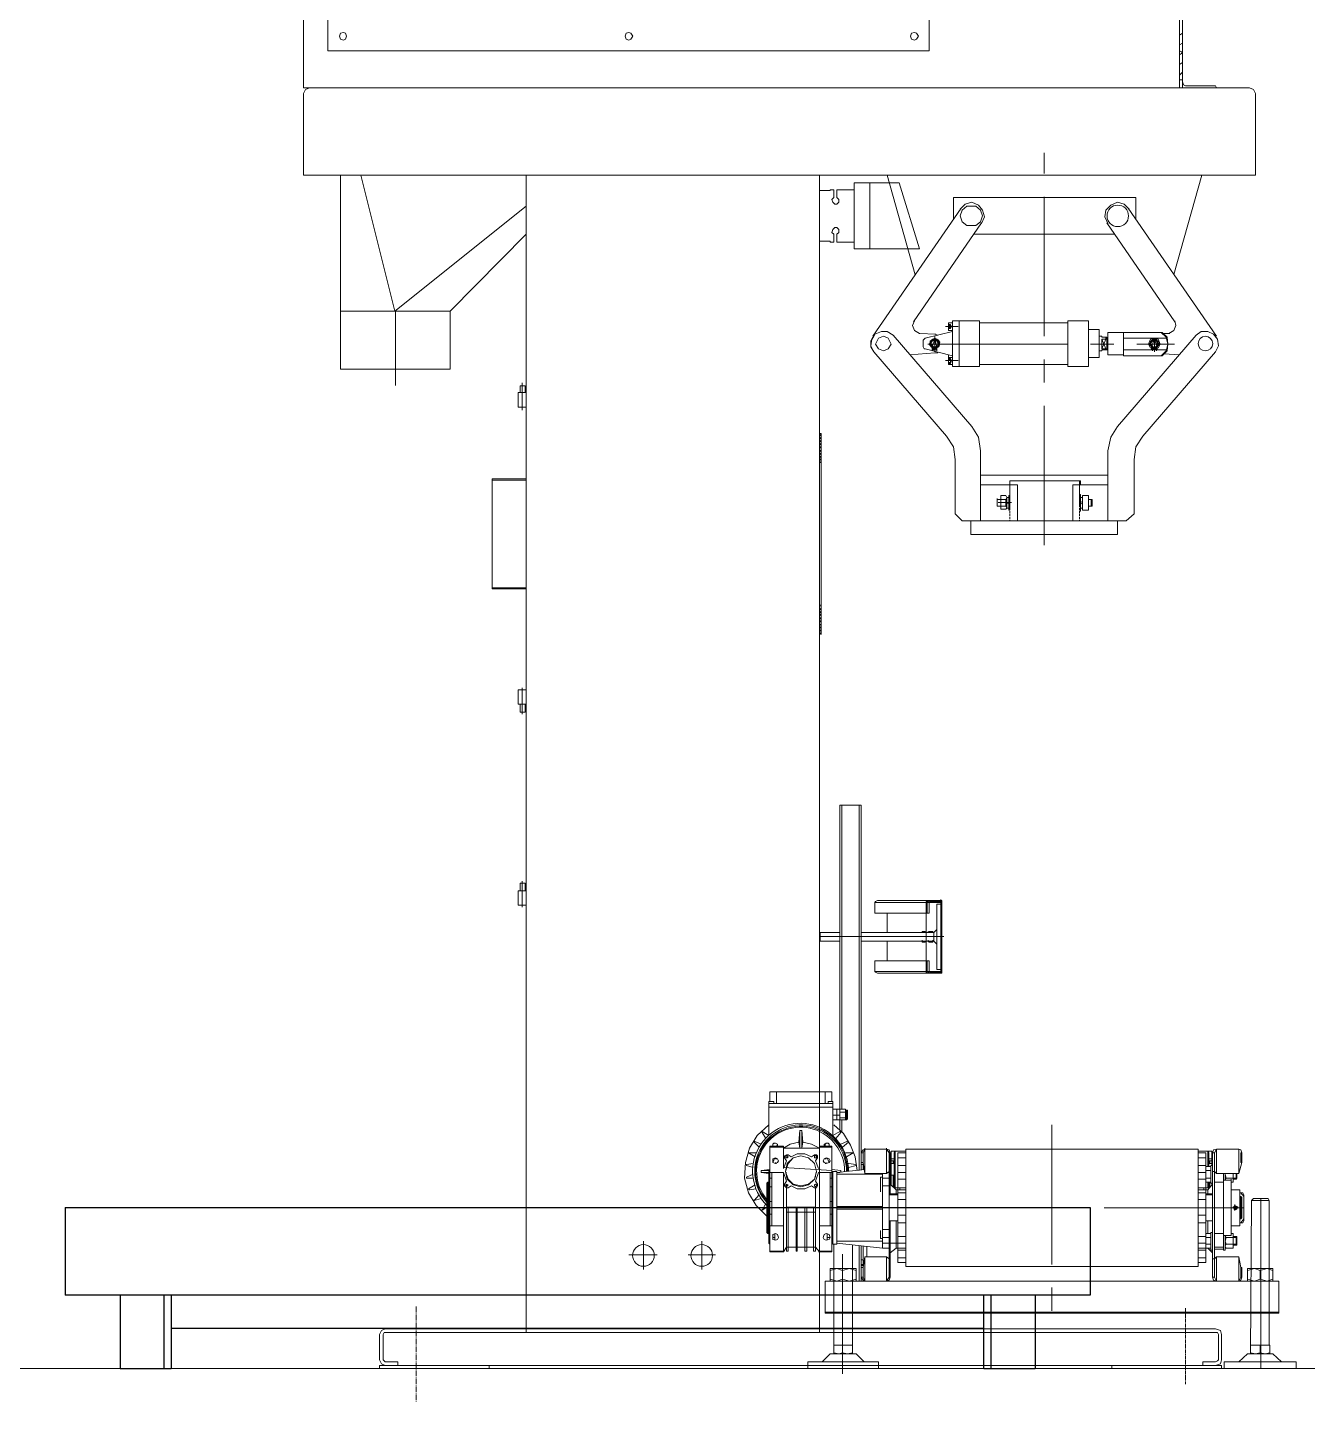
# Model space of a CAD drawing. Header units: millimetres. Extents: x 163705 to 1616509, y 81827 to 302547.
# Drawn here: x 1498665 to 1500413, y 143015 to 144891 of the extents above; entities that cross this region are included whole.
import ezdxf

# ---------------------------------------------------------------- set-up
doc = ezdxf.new("R2010")
doc.units = ezdxf.units.MM
doc.header["$LTSCALE"] = 10
doc.linetypes.add('CENTER2', pattern=[28.575, 19.05, -3.175, 3.175, -3.175])
for name, color, linetype, lineweight in [('1-中心线', 1, 'CENTER2', 0), ('1-建筑轮廓', 7, 'Continuous', 20), ('1-设备轮廓', 2, 'Continuous', 18)]:
    doc.layers.add(name, color=color, linetype=linetype, lineweight=lineweight)

# ---------------------------------------------------------------- blocks, each defined once
blk = doc.blocks.new('A$C22F163D71')
for p, q in [((975.4, 2326.6), (975.4, 1749.6)), ((-218.4, 1747), (-221.1, 1741.7)), ((-213.1, 1749.6), (-218.4, 1747)), ((1070.9, 1749.6), (-213.1, 1749.6)), ((1076.2, 1747), (1070.9, 1749.6)), ((1078.9, 1741.7), (1076.2, 1747)), ((-221.1, 1741.7), (-221.1, 1630.2)), ((1078.9, 1630.2), (1078.9, 1741.7)), ((877.3, 1415.3), (951.5, 1415.3)), ((943.6, 1394.1), (943.6, 1391.5)), ((944.9, 1400.8), (944.9, 1391.5)), ((745.9, 1183.2), (727.4, 1183.2)), ((731.3, 1192.5), (731.3, 1173.9)), ((647.8, 639.4), (647.8, 636.7)), ((653.3, 590.3), (483.3, 590.3)), ((647.8, 542.5), (647.8, 539.9)), ((519.1, 352.8), (521.8, 352.8)), ((581.5, 250.7), (581.5, 297.1)), ((569.5, 266.6), (569.5, 164.5)), ((1011.2, 275.9), (1011.2, 254.7)), ((1045.7, 258.7), (1045.7, 181.7)), ((1086.2, 232.1), (1086.2, 0)), ((1011.2, 164.5), (1011.2, 184.4)), ((500.5, 159.2), (482, 159.2)), ((515.1, -7.3), (515.1, 156))]:
    blk.add_line(p, q)
for points in [[(1025.8, 1749.6), (-221.1, 1749.6), (-221.1, 2329.3), (979.4, 2329.3), (979.4, 1749.6)], [(508.5, 2099.8), (-187.9, 2099.8), (-187.9, 1800), (633.2, 1800), (633.2, 1884.9)], [(975.4, 1821.3), (979.4, 1823.9)], [(975.4, 1808), (979.4, 1810.6)], [(979.4, 1797.4), (978.1, 1798.7), (975.4, 1800)], [(975.4, 1794.7), (979.4, 1797.4)], [(975.4, 1781.5), (979.4, 1784.1)], [(975.4, 1766.9), (979.4, 1770.8)], [(1025.8, 1749.6), (1024.5, 1752.3), (983.4, 1752.3), (980.7, 1753.6), (979.4, 1757.6)], [(-221.1, 1630.2), (-218.4, 1630.2)], [(1078.9, 1630.2), (-221.1, 1630.2)], [(-170.7, 1630.2), (-170.7, 1364.9), (-20.8, 1364.9), (-20.8, 1444.5)], [(82.7, 1587.8), (-96.4, 1444.5), (-142.8, 1630.2)], [(82.7, 1630.2), (82.7, 49.1)], [(483.3, 49.1), (483.3, 1630.2)], [(552.3, 1619.6), (531, 1619.6), (531, 1529.4), (552.3, 1529.4)], [(531, 1610.3), (507.2, 1610.3), (507.2, 1599.7), (509.8, 1597.1), (509.8, 1593.1), (507.2, 1590.4), (504.5, 1590.4), (501.9, 1593.1), (500.5, 1597.1), (503.2, 1599.7), (503.2, 1610.3), (497.9, 1610.3), (497.9, 1609), (483.3, 1609)], [(531, 1610.3), (531, 1538.7)], [(666.3, 1599.7), (915.7, 1599.7), (915.7, 1569.2)], [(666.3, 1599.7), (666.3, 1569.2)], [(556.2, 1410), (677, 1585.1)], [(704.8, 1563.9), (708.8, 1573.2), (706.1, 1582.5), (700.8, 1589.1), (691.6, 1593.1), (682.3, 1590.4), (675.6, 1583.8)], [(906.4, 1583.8), (899.8, 1590.4), (890.5, 1593.1), (881.2, 1589.1), (874.6, 1582.5), (873.3, 1573.2), (877.3, 1563.9)], [(1025.8, 1410), (905.1, 1585.1)], [(483.3, 1540), (497.9, 1540), (497.9, 1538.7), (503.2, 1538.7), (503.2, 1549.3), (500.5, 1552), (501.9, 1556), (504.5, 1558.6), (507.2, 1558.6), (509.8, 1556), (509.8, 1552), (507.2, 1549.3), (507.2, 1538.7), (531, 1538.7)], [(612, 1429.9), (704.8, 1565.2)], [(968.8, 1429.9), (875.9, 1565.2)], [(-170.7, 1444.5), (-20.8, 1444.5), (82.7, 1549.3)], [(886.5, 1549.3), (694.2, 1549.3)], [(613.3, 1431.3), (610.6, 1424.6), (613.3, 1418), (619.9, 1414), (642.5, 1412.7)], [(665, 1428.6), (659.7, 1428.6), (659.7, 1418), (665, 1418)], [(665, 1368.9), (702.2, 1368.9), (702.2, 1431.3), (665, 1431.3), (665, 1368.9)], [(674.3, 1431.3), (674.3, 1368.9)], [(702.2, 1428.6), (822.9, 1428.6)], [(960.8, 1414), (967.5, 1418), (970.1, 1424.6), (968.8, 1431.3)], [(703.5, 1253.5), (700.8, 1272.1), (691.6, 1286.7), (584.1, 1411.4), (576.1, 1416.7), (568.2, 1416.7), (558.9, 1412.7), (554.9, 1406.1), (553.6, 1396.8), (557.6, 1388.8), (657.1, 1273.4), (666.3, 1258.8), (669, 1241.6), (669, 1167.3), (678.3, 1158), (902.5, 1158), (913.1, 1167.3), (913.1, 1241.6), (915.7, 1258.8), (925, 1273.4), (1024.5, 1388.8), (1028.5, 1396.8), (1027.1, 1406.1), (1021.8, 1412.7), (1013.9, 1416.7), (1004.6, 1416.7), (998, 1411.4), (890.5, 1286.7), (881.2, 1272.1), (877.3, 1253.5)], [(557.6, 1410), (553.6, 1403.4), (553.6, 1395.5), (557.6, 1388.8)], [(560.2, 1399.4), (564.2, 1392.8), (570.8, 1390.1), (577.5, 1392.8), (581.5, 1399.4), (577.5, 1407.4), (570.8, 1410), (564.2, 1407.4), (560.2, 1399.4)], [(665, 1416.7), (627.9, 1407.4), (626.6, 1406.1), (625.2, 1404.7), (625.2, 1395.5), (626.6, 1392.8), (627.9, 1392.8), (665, 1383.5)], [(645.1, 1411.4), (641.1, 1412.7)], [(641.1, 1410), (641.1, 1390.1)], [(672.7, 1423.3), (655.4, 1423.3)], [(659.7, 1420.7), (662.4, 1420.7), (663.7, 1423.3), (662.4, 1426), (659.7, 1426)], [(662.4, 1424.6), (659.7, 1424.6)], [(662.4, 1422), (659.7, 1422)], [(662.4, 1420.7), (662.4, 1426)], [(865.3, 1419.3), (850.7, 1419.3)], [(865.3, 1419.3), (865.3, 1380.9)], [(865.3, 1410), (869.3, 1410), (869.3, 1408.7), (875.9, 1408.7)], [(874.6, 1408.7), (874.6, 1406.1), (869.3, 1406.1), (869.3, 1392.8), (874.6, 1392.8), (874.6, 1391.5)], [(875.9, 1391.5), (875.9, 1408.7)], [(877.3, 1384.8), (877.3, 1415.3)], [(898.5, 1383.5), (951.5, 1383.5), (958.2, 1390.1), (959.5, 1399.4), (958.2, 1408.7), (951.5, 1415.3)], [(898.5, 1415.3), (898.5, 1383.5)], [(950.2, 1383.5), (956.8, 1390.1), (959.5, 1399.4), (956.8, 1408.7), (950.2, 1415.3)], [(952.9, 1414), (962.2, 1414)], [(637.2, 1395.5), (641.1, 1394.1), (645.1, 1395.5), (646.4, 1399.4), (645.1, 1404.7), (641.1, 1406.1), (637.2, 1404.7), (634.5, 1399.4)], [(641.1, 1395.5), (645.1, 1396.8), (645.1, 1400.8), (643.8, 1403.4), (641.1, 1404.7), (637.2, 1403.4), (635.8, 1400.8), (637.2, 1396.8), (639.8, 1395.5), (639.8, 1391.5), (637.2, 1391.5), (637.2, 1395.5), (634.5, 1399.4), (635.8, 1403.4), (641.1, 1406.1)], [(642.5, 1406.1), (638.5, 1406.1), (638.5, 1404.7), (637.2, 1404.7), (635.8, 1403.4), (635.8, 1402.1), (634.5, 1400.8)], [(646.4, 1399.4), (645.1, 1403.4), (641.1, 1406.1), (637.2, 1403.4), (634.5, 1399.4)], [(634.5, 1400.8), (634.5, 1398.1), (637.2, 1398.1)], [(634.5, 1399.4), (646.4, 1399.4)], [(637.2, 1398.1), (637.2, 1396.8), (638.5, 1396.8), (638.5, 1395.5), (639.8, 1395.5), (639.8, 1391.5), (637.2, 1391.5), (637.2, 1395.5), (634.5, 1399.4)], [(635.8, 1399.4), (635.8, 1396.8), (637.2, 1395.5), (641.1, 1406.1)], [(635.8, 1399.4), (635.8, 1400.8)], [(637.2, 1394.1), (639.8, 1392.8)], [(638.5, 1390.1), (638.5, 1395.5)], [(641.1, 1388.8), (641.1, 1407.4)], [(641.1, 1406.1), (643.8, 1395.5)], [(646.4, 1399.4), (643.8, 1395.5), (643.8, 1391.5), (641.1, 1391.5)], [(643.8, 1396.8), (643.8, 1391.5), (641.1, 1391.5), (641.1, 1395.5), (645.1, 1395.5)], [(646.4, 1403.4), (645.1, 1403.4), (645.1, 1404.7), (643.8, 1404.7), (642.5, 1406.1)], [(643.8, 1394.1), (642.5, 1394.1), (642.5, 1392.8), (643.8, 1392.8)], [(642.5, 1392.8), (643.8, 1394.1)], [(646.4, 1399.4), (643.8, 1395.5)], [(643.8, 1396.8), (646.4, 1396.8)], [(643.8, 1390.1), (643.8, 1395.5)], [(645.1, 1395.5), (645.1, 1399.4)], [(646.4, 1396.8), (646.4, 1403.4)], [(865.3, 1390.1), (869.3, 1390.1)], [(869.3, 1406.1), (874.6, 1392.8)], [(874.6, 1406.1), (869.3, 1392.8)], [(877.3, 1391.5), (869.3, 1391.5), (869.3, 1390.1)], [(877.3, 1407.4), (875.9, 1407.4)], [(877.3, 1406.1), (875.9, 1406.1)], [(877.3, 1392.8), (875.9, 1392.8)], [(958.2, 1407.4), (898.5, 1407.4)], [(958.2, 1391.5), (898.5, 1391.5)], [(943.6, 1406.1), (938.3, 1406.1), (938.3, 1404.7), (936.9, 1404.7), (936.9, 1403.4), (935.6, 1403.4)], [(944.9, 1400.8), (943.6, 1403.4), (940.9, 1404.7), (938.3, 1403.4), (935.6, 1400.8), (936.9, 1396.8), (939.6, 1395.5), (939.6, 1391.5)], [(936.9, 1391.5), (936.9, 1395.5), (935.6, 1399.4), (936.9, 1403.4)], [(935.6, 1403.4), (935.6, 1396.8), (938.3, 1396.8)], [(935.6, 1399.4), (946.2, 1399.4)], [(936.9, 1395.5), (935.6, 1399.4)], [(936.9, 1395.5), (940.9, 1406.1)], [(938.3, 1396.8), (938.3, 1395.5), (939.6, 1395.5), (939.6, 1391.5), (936.9, 1391.5), (936.9, 1399.4)], [(936.9, 1394.1), (939.6, 1392.8)], [(938.3, 1390.1), (938.3, 1395.5)], [(939.6, 1394.1), (938.3, 1394.1), (938.3, 1392.8), (939.6, 1392.8)], [(940.9, 1388.8), (940.9, 1407.4)], [(940.9, 1406.1), (944.9, 1395.5)], [(944.9, 1399.4), (944.9, 1391.5), (942.3, 1391.5), (942.3, 1395.5), (943.6, 1395.5), (943.6, 1396.8), (946.2, 1396.8)], [(942.3, 1391.5), (942.3, 1395.5), (944.9, 1396.8)], [(942.3, 1392.8), (944.9, 1394.1)], [(943.6, 1394.1), (942.3, 1394.1)], [(942.3, 1392.8), (943.6, 1392.8)], [(946.2, 1403.4), (944.9, 1403.4), (944.9, 1404.7), (943.6, 1404.7), (943.6, 1406.1)], [(943.6, 1390.1), (943.6, 1395.5)], [(944.9, 1394.1), (943.6, 1392.8)], [(944.9, 1403.4), (946.2, 1399.4), (944.9, 1395.5)], [(946.2, 1399.4), (944.9, 1395.5)], [(946.2, 1396.8), (946.2, 1403.4)], [(946.2, 1400.8), (946.2, 1402.1)], [(606.7, 1384.8), (641.1, 1387.5), (645.1, 1387.5)], [(672.7, 1376.9), (655.4, 1376.9)], [(659.7, 1384.8), (659.7, 1371.6), (665, 1371.6)], [(665, 1380.9), (659.7, 1380.9)], [(659.7, 1372.9), (662.4, 1372.9), (663.7, 1376.9), (662.4, 1379.5), (659.7, 1379.5)], [(662.4, 1378.2), (659.7, 1378.2)], [(662.4, 1374.2), (659.7, 1374.2)], [(662.4, 1372.9), (662.4, 1379.5)], [(702.2, 1371.6), (822.9, 1371.6)], [(850.7, 1380.9), (865.3, 1380.9)], [(877.3, 1384.8), (898.5, 1384.8)], [(975.4, 1384.8), (954.2, 1386.2)], [(81.4, 1333.1), (81.4, 1342.4), (74.7, 1342.4), (74.7, 1333.1)], [(77.4, 1346.4), (77.4, 1309.2)], [(485.9, 1002.8), (485.9, 1277.4), (483.3, 1277.4), (483.3, 1002.8)], [(483.3, 1273.4), (485.9, 1276.1)], [(483.3, 1269.4), (485.9, 1272.1)], [(483.3, 1265.5), (485.9, 1268.1)], [(483.3, 1261.5), (485.9, 1264.1)], [(483.3, 1256.2), (485.9, 1260.2)], [(483.3, 1252.2), (485.9, 1254.8)], [(483.3, 1248.2), (485.9, 1250.9)], [(483.3, 1244.2), (485.9, 1246.9)], [(483.3, 1240.3), (485.9, 1242.9)], [(484.6, 1237.6), (485.9, 1238.9)], [(703.5, 1253.5), (703.5, 1158)], [(877.3, 1253.5), (877.3, 1158)], [(485.9, 1237.6), (483.3, 1237.6)], [(877.3, 1220.4), (703.5, 1220.4)], [(82.7, 1215.1), (36.3, 1215.1), (36.3, 1065.2), (82.7, 1065.2)], [(36.3, 1213.7), (82.7, 1213.7)], [(703.5, 1207.1), (753.9, 1207.1), (753.9, 1158)], [(840.1, 1212.4), (743.3, 1212.4), (743.3, 1207.1)], [(838.8, 1212.4), (743.3, 1212.4), (743.3, 1207.1)], [(877.3, 1207.1), (829.5, 1207.1), (829.5, 1158)], [(838.8, 1212.4), (838.8, 1207.1)], [(840.1, 1207.1), (840.1, 1212.4)], [(726, 1177.9), (726, 1188.5)], [(731.3, 1187.2), (726, 1187.2)], [(731.3, 1187.2), (738, 1187.2), (739.3, 1189.8), (738, 1192.5), (731.3, 1192.5)], [(738, 1177.9), (738, 1187.2)], [(742, 1189.8), (739.3, 1189.8)], [(739.3, 1189.8), (739.3, 1175.3)], [(842.8, 1189.8), (840.1, 1189.8)], [(842.8, 1183.2), (840.1, 1184.5)], [(850.7, 1187.2), (856, 1187.2)], [(850.7, 1177.9), (856, 1177.9), (856, 1187.2)], [(854.7, 1187.2), (854.7, 1177.9)], [(726, 1177.9), (731.3, 1177.9)], [(731.3, 1173.9), (738, 1173.9), (739.3, 1175.3), (738, 1177.9), (731.3, 1177.9)], [(742, 1181.9), (739.3, 1181.9)], [(739.3, 1175.3), (742, 1175.3)], [(743.3, 1176.6), (743.3, 1177.9)], [(743.3, 1175.3), (743.3, 1172.6)], [(743.3, 1171.3), (743.3, 1168.6)], [(743.3, 1167.3), (743.3, 1164.6)], [(838.8, 1176.6), (838.8, 1177.9)], [(838.8, 1175.3), (838.8, 1172.6)], [(840.1, 1171.3), (838.8, 1171.3), (838.8, 1168.6)], [(838.8, 1167.3), (838.8, 1164.6)], [(842.8, 1180.6), (840.1, 1181.9)], [(842.8, 1175.3), (840.1, 1175.3)], [(850.7, 1172.6), (842.8, 1172.6)], [(690.2, 1158), (690.2, 1139.4), (890.5, 1139.4), (890.5, 1158)], [(743.3, 1163.3), (743.3, 1160.7)], [(743.3, 1159.3), (743.3, 1158)], [(833.5, 1158), (753.9, 1158)], [(838.8, 1163.3), (838.8, 1160.7)], [(838.8, 1159.3), (838.8, 1158)], [(82.7, 1066.5), (36.3, 1066.5)], [(485.9, 1042.6), (483.3, 1042.6)], [(483.3, 1040), (484.6, 1042.6)], [(483.3, 1036), (485.9, 1038.6)], [(483.3, 1032), (485.9, 1034.7)], [(483.3, 1028), (485.9, 1030.7)], [(483.3, 1022.7), (485.9, 1026.7)], [(483.3, 1018.7), (485.9, 1022.7)], [(483.3, 1014.8), (485.9, 1017.4)], [(483.3, 1010.8), (485.9, 1013.4)], [(483.3, 1006.8), (485.9, 1009.4)], [(483.3, 1002.8), (485.9, 1005.5)], [(77.4, 894), (77.4, 929.9)], [(81.4, 907.3), (81.4, 896.7), (74.7, 896.7), (74.7, 907.3)], [(540.3, 271.9), (540.3, 769.4), (511.1, 769.4), (511.1, 326.3)], [(513.8, 769.4), (513.8, 354.2)], [(537.7, 769.4), (537.7, 270.6)], [(81.4, 652.6), (81.4, 663.2), (74.7, 663.2), (74.7, 652.6)], [(77.4, 665.9), (77.4, 630.1)], [(647.8, 638), (634.5, 638), (633.2, 636.7), (633.2, 622.1), (558.9, 622.1), (558.9, 636.7), (560.2, 638), (562.9, 639.4), (647.8, 639.4)], [(647.8, 639.4), (649.1, 638), (650.4, 636.7), (558.9, 636.7)], [(629.2, 639.4), (629.2, 638), (630.5, 638), (630.5, 639.4)], [(630.5, 622.1), (630.5, 636.7), (631.9, 638), (634.5, 639.4), (634.5, 638)], [(649.1, 639.4), (649.1, 640.7)], [(650.4, 539.9), (650.4, 639.4), (649.1, 639.4)], [(576.1, 595.6), (576.1, 622.1)], [(629.2, 636.7), (630.5, 638)], [(649.1, 634.1), (643.8, 634.1), (643.8, 545.2), (649.1, 545.2)], [(649.1, 636.7), (647.8, 638)], [(649.1, 638), (649.1, 539.9)], [(483.3, 594.3), (484.6, 595.6), (484.6, 583.6), (483.3, 585)], [(484.6, 595.6), (511.1, 595.6)], [(484.6, 583.6), (511.1, 583.6)], [(540.3, 583.6), (639.8, 583.6), (639.8, 595.6), (540.3, 595.6)], [(576.1, 557.1), (576.1, 583.6)], [(623.9, 595.6), (623.9, 596.9)], [(627.9, 595.6), (627.9, 596.9), (623.9, 596.9)], [(623.9, 582.3), (623.9, 585)], [(627.9, 583.6), (627.9, 582.3), (623.9, 582.3)], [(631.9, 595.6), (631.9, 596.9)], [(631.9, 595.6), (633.2, 596.9)], [(633.2, 582.3), (631.9, 583.6), (631.9, 585)], [(638.5, 595.6), (638.5, 596.9), (633.2, 596.9)], [(633.2, 582.3), (638.5, 582.3), (638.5, 585)], [(639.8, 595.6), (643.8, 599.6)], [(643.8, 590.3), (639.8, 590.3)], [(639.8, 583.6), (643.8, 579.7)], [(634.5, 541.2), (633.2, 542.5), (633.2, 557.1), (558.9, 557.1), (558.9, 542.5), (649.1, 542.5)], [(629.2, 541.2), (630.5, 541.2), (630.5, 557.1)], [(650.4, 539.9), (562.9, 539.9), (560.2, 541.2), (558.9, 542.5)], [(629.2, 542.5), (630.5, 541.2)], [(630.5, 542.5), (631.9, 541.2), (634.5, 539.9), (634.5, 541.2), (647.8, 541.2)], [(649.1, 542.5), (647.8, 541.2)], [(500.5, 364.8), (500.5, 378), (415.6, 378), (415.6, 364.8)], [(424.9, 362.1), (424.9, 378)], [(491.3, 378), (491.3, 362.1)], [(410.3, 314.4), (405, 322.3), (405, 323.7), (414.3, 318.4), (414.3, 364.8), (420.9, 364.8), (420.9, 362.1)], [(501.9, 362.1), (414.3, 362.1)], [(414.3, 356.8), (501.9, 356.8)], [(505.8, 314.4), (512.5, 322.3), (511.1, 323.7), (501.9, 318.4), (501.9, 364.8), (495.2, 364.8), (495.2, 362.1)], [(519.1, 339.6), (519.1, 354.2), (501.9, 354.2)], [(520.4, 352.8), (520.4, 339.6), (501.9, 339.6)], [(501.9, 346.2), (511.1, 346.2)], [(507.2, 339.6), (507.2, 354.2)], [(511.1, 350.2), (519.1, 350.2)], [(519.1, 342.2), (511.1, 342.2)], [(513.8, 339.6), (513.8, 322.3)], [(521.8, 352.8), (521.8, 340.9), (520.4, 339.6)], [(414.3, 332.9), (398.4, 318.4), (387.8, 301.1), (382.5, 281.2), (381.2, 260), (386.5, 240.1), (397.1, 222.8), (411.7, 208.3)], [(455.4, 309.1), (456.8, 301.1), (456.8, 325), (455.4, 309.1), (443.5, 306.4), (434.2, 301.1), (483.3, 301.1), (472.7, 306.4), (460.7, 309.1)], [(456.8, 325), (459.4, 325)], [(535, 270.6), (532.4, 289.2), (525.7, 305.1), (516.5, 321), (503.2, 332.9)], [(403.7, 306.4), (394.4, 310.4), (394.4, 309.1), (401.1, 302.4)], [(482, 273.3), (478, 283.9), (480.6, 287.8), (480.6, 290.5), (479.3, 291.8), (476.7, 291.8), (472.7, 289.2), (463.4, 293.2), (452.8, 293.2), (444.8, 289.2), (440.8, 291.8), (438.2, 291.8), (435.5, 290.5), (435.5, 287.8), (438.2, 283.9), (434.2, 273.3), (434.2, 303.8), (415.6, 303.8)], [(434.2, 302.4), (415.6, 302.4)], [(419.6, 306.4), (422.3, 307.7)], [(423.6, 307.7), (420.9, 307.7), (419.6, 306.4), (419.6, 303.8)], [(423.6, 307.7), (426.3, 306.4), (424.9, 303.8)], [(426.3, 303.8), (426.3, 306.4)], [(483.3, 303.8), (500.5, 303.8)], [(500.5, 302.4), (483.3, 302.4)], [(492.6, 307.7), (489.9, 306.4), (489.9, 303.8)], [(491.3, 303.8), (491.3, 306.4), (492.6, 307.7), (495.2, 307.7), (496.6, 306.4), (496.6, 303.8)], [(515.1, 302.4), (523.1, 309.1), (521.8, 310.4), (512.5, 306.4)], [(545.6, 301.1), (545.6, 266.6), (543, 281.2), (540.3, 281.2)], [(574.8, 266.6), (574.8, 301.1)], [(397.1, 294.5), (386.5, 294.5), (395.7, 289.2)], [(422.3, 287.8), (419.6, 281.2)], [(423.6, 286.5), (423.6, 287.8)], [(423.6, 286.5), (426.3, 286.5)], [(447.5, 287.8), (439.5, 279.9), (436.9, 269.3), (439.5, 258.7), (447.5, 250.7), (458.1, 248.1), (468.7, 250.7), (476.7, 258.7), (479.3, 269.3), (476.7, 279.9), (468.7, 287.8), (458.1, 290.5), (447.5, 287.8), (440.8, 279.9), (436.9, 269.3), (440.8, 258.7), (447.5, 252), (458.1, 249.4), (468.7, 252), (476.7, 258.7)], [(479.3, 290.5), (476.7, 290.5), (476.7, 287.8), (479.3, 287.8), (479.3, 290.5)], [(492.6, 287.8), (492.6, 286.5), (489.9, 286.5)], [(496.6, 281.2), (493.9, 287.8)], [(519.1, 294.5), (529.7, 294.5), (520.4, 289.2)], [(529.7, 294.5), (529.7, 295.8)], [(545.6, 299.8), (543, 298.5), (540.3, 294.5), (543, 294.5)], [(545.6, 299.8), (543, 294.5), (543, 271.9)], [(580.1, 201.6), (580.1, 124.7), (578.8, 124.7), (578.8, 294.5), (574.8, 299.8), (545.6, 299.8)], [(580.1, 294.5), (578.8, 298.5), (574.8, 299.8)], [(580.1, 237.4), (580.1, 294.5), (578.8, 294.5), (577.5, 297.1)], [(601.3, 297.1), (581.5, 297.1)], [(581.5, 286.5), (585.4, 286.5)], [(581.5, 283.9), (585.4, 283.9)], [(584.1, 279.9), (584.1, 283.9)], [(601.3, 294.5), (590.7, 294.5)], [(601.3, 287.8), (590.7, 287.8)], [(1019.2, 297.1), (1000.6, 297.1)], [(1011.2, 294.5), (1000.6, 294.5)], [(1011.2, 287.8), (1000.6, 287.8)], [(1015.2, 275.9), (1015.2, 294.5), (1013.9, 297.1), (1013.9, 275.9)], [(1015.2, 286.5), (1019.2, 286.5)], [(1015.2, 283.9), (1019.2, 283.9)], [(1016.5, 283.9), (1016.5, 279.9)], [(1019.2, 277.2), (1019.2, 297.1)], [(1025.8, 299.8), (1021.8, 298.5), (1020.5, 294.5)], [(1020.5, 269.3), (1023.2, 269.3), (1025.8, 266.6), (1025.8, 299.8)], [(1020.5, 124.7), (1020.5, 294.5), (1023.2, 294.5), (1023.2, 124.7), (1024.5, 122)], [(1025.8, 299.8), (1023.2, 294.5)], [(1056.3, 299.8), (1025.8, 299.8)], [(1056.3, 299.8), (1059, 298.5), (1060.3, 294.5)], [(1060.3, 281.2), (1056.3, 266.6), (1056.3, 299.8)], [(393.1, 274.6), (383.8, 277.2), (383.8, 278.6), (393.1, 279.9)], [(393.1, 265.3), (383.8, 261.3), (383.8, 260), (393.1, 260)], [(403.7, 270.6), (415.6, 271.9)], [(414.3, 266.6), (403.7, 267.9), (403.7, 270.6), (415.6, 270.6)], [(403.7, 267.9), (414.3, 267.9), (415.6, 269.3), (414.3, 269.3), (414.3, 171.1), (415.6, 169.8)], [(415.6, 267.9), (434.2, 267.9), (434.2, 159.2)], [(418.3, 267.9), (418.3, 195)], [(424.9, 279.9), (423.6, 279.9), (423.6, 281.2)], [(500.5, 267.9), (482, 267.9), (478, 256), (480.6, 252), (480.6, 249.4), (479.3, 246.7), (476.7, 246.7), (472.7, 249.4), (463.4, 245.4), (452.8, 245.4), (444.8, 249.4), (440.8, 246.7), (438.2, 246.7), (435.5, 249.4), (435.5, 252), (438.2, 256), (434.2, 267.9)], [(438.2, 267.9), (436.9, 267.9)], [(479.3, 267.9), (479.3, 269.3)], [(492.6, 281.2), (492.6, 279.9), (491.3, 279.9)], [(497.9, 267.9), (497.9, 195)], [(500.5, 271.9), (512.5, 270.6), (512.5, 267.9)], [(507.2, 269.3), (500.5, 269.3), (501.9, 267.9)], [(507.2, 269.3), (507.2, 169.8), (501.9, 169.8), (501.9, 269.3)], [(511.1, 267.9), (507.2, 267.9), (545.6, 271.9)], [(569.5, 265.3), (507.2, 265.3)], [(523.1, 274.6), (533.7, 277.2), (533.7, 278.6), (523.1, 279.9)], [(543, 278.6), (540.3, 278.6)], [(580.1, 269.3), (578.8, 269.3), (574.8, 266.6), (545.6, 266.6)], [(576.1, 267.9), (578.8, 267.9)], [(581.5, 279.9), (580.1, 278.6)], [(580.1, 264), (585.4, 264)], [(585.4, 279.9), (581.5, 279.9)], [(584.1, 248.1), (584.1, 264)], [(601.3, 277.2), (590.7, 277.2)], [(601.3, 267.9), (590.7, 267.9)], [(1011.2, 277.2), (1000.6, 277.2)], [(1011.2, 267.9), (1000.6, 267.9)], [(1017.9, 275.9), (1011.2, 275.9)], [(1017.9, 270.6), (1011.2, 270.6)], [(1015.2, 279.9), (1019.2, 279.9)], [(1020.5, 277.2), (1017.9, 277.2), (1017.9, 253.4), (1020.5, 253.4)], [(1056.3, 266.6), (1025.8, 266.6)], [(1035.1, 266.6), (1035.1, 161.8), (1037.8, 161.8), (1037.8, 181.7), (1039.1, 179.1), (1037.8, 173.8), (1039.1, 169.8), (1052.4, 169.8)], [(1039.1, 260), (1037.8, 257.3), (1037.8, 266.6)], [(1037.8, 265.3), (1039.1, 260), (1052.4, 260)], [(1045.7, 254.7), (1048.4, 254.7), (1048.4, 266.6)], [(1053.7, 266.6), (1053.7, 260), (1052.4, 258.7), (1048.4, 258.7)], [(1052.4, 266.6), (1052.4, 258.7)], [(397.1, 245.4), (387.8, 244.1), (386.5, 245.4), (395.7, 250.7)], [(414.3, 254.7), (413, 254.7)], [(414.3, 260), (418.3, 260)], [(418.3, 248.1), (414.3, 248.1)], [(438.2, 262.6), (438.2, 261.3)], [(440.8, 220.2), (440.8, 160.5), (438.2, 160.5), (438.2, 246.7)], [(478, 246.7), (478, 160.5), (475.3, 160.5), (475.3, 220.2)], [(478, 261.3), (478, 262.6)], [(497.9, 260), (501.9, 260)], [(501.9, 248.1), (497.9, 248.1)], [(569.5, 261.3), (566.9, 261.3), (566.9, 241.4)], [(578.8, 260), (569.5, 260)], [(569.5, 249.4), (578.8, 249.4)], [(580.1, 258.7), (581.5, 258.7)], [(580.1, 252), (588.1, 244.1), (601.3, 244.1)], [(584.1, 258.7), (585.4, 258.7)], [(586.8, 246.7), (601.3, 246.7)], [(588.1, 244.1), (588.1, 237.4)], [(601.3, 258.7), (590.7, 258.7)], [(593.4, 246.7), (593.4, 244.1)], [(1000.6, 258.7), (1011.2, 258.7)], [(1000.6, 246.7), (1013.9, 246.7), (1013.9, 254.7)], [(1020.5, 252), (1013.9, 244.1), (1000.6, 244.1)], [(1008.6, 244.1), (1008.6, 246.7)], [(1017.9, 260), (1011.2, 260)], [(1011.2, 254.7), (1017.9, 254.7)], [(1015.2, 254.7), (1015.2, 248.1), (1013.9, 246.7)], [(1013.9, 237.4), (1013.9, 244.1)], [(1016.5, 254.7), (1016.5, 248.1)], [(1019.2, 253.4), (1019.2, 250.7)], [(1035.1, 254.7), (1023.2, 254.7)], [(1035.1, 257.3), (1045.7, 257.3)], [(1045.7, 244.1), (1057.7, 244.1), (1057.7, 195), (1045.7, 195)], [(401.1, 237.4), (394.4, 229.5), (403.7, 232.1)], [(394.4, 229.5), (394.4, 230.8)], [(410.3, 225.5), (405, 216.2), (411.7, 220.2)], [(414.3, 228.2), (418.3, 228.2)], [(497.9, 228.2), (501.9, 228.2)], [(580.1, 240.1), (578.8, 240.1)], [(578.8, 237.4), (590.7, 237.4)], [(590.7, 238.8), (580.1, 238.8)], [(601.3, 240.1), (590.7, 240.1)], [(601.3, 230.8), (590.7, 230.8)], [(1011.2, 240.1), (1000.6, 240.1)], [(1011.2, 230.8), (1000.6, 230.8)], [(1020.5, 238.8), (1011.2, 238.8)], [(1011.2, 237.4), (1020.5, 237.4)], [(1063, 237.4), (1061.6, 240.1), (1057.7, 240.1)], [(1057.7, 199), (1061.6, 199), (1063, 201.6), (1063, 237.4)], [(1057.7, 204.3), (1059, 204.3), (1059, 234.8), (1057.7, 234.8)], [(1063, 234.8), (1059, 240.1)], [(1059, 204.3), (1060.3, 205.6), (1060.3, 233.5), (1059, 234.8)], [(405, 216.2), (405, 217.5)], [(418.3, 210.9), (414.3, 210.9)], [(452.8, 220.2), (452.8, 160.5), (451.5, 160.5), (451.5, 220.2)], [(466, 220.2), (466, 160.5), (463.4, 160.5), (463.4, 220.2)], [(501.9, 210.9), (497.9, 210.9)], [(507.2, 221.5), (569.5, 221.5)], [(569.5, 217.5), (507.2, 217.5)], [(601.3, 209.6), (590.7, 209.6)], [(1011.2, 209.6), (1000.6, 209.6)], [(1049.7, 220.2), (1051, 221.5), (1053.7, 220.2)], [(1053.7, 220.2), (1052.4, 220.2), (1051, 221.5), (1051, 220.2), (1049.7, 220.2), (1051, 218.9)], [(1053.7, 221.5), (1049.7, 221.5), (1049.7, 217.5), (1053.7, 217.5), (1053.7, 221.5)], [(1053.7, 218.9), (1051, 217.5), (1049.7, 218.9)], [(1051, 222.8), (1051, 224.2)], [(1051, 217.5), (1052.4, 218.9), (1053.7, 220.2)], [(1051, 216.2), (1051, 218.9)], [(414.3, 192.3), (415.6, 191)], [(415.6, 195), (434.2, 195)], [(483.3, 195), (500.5, 195)], [(500.5, 191), (501.9, 192.3)], [(566.9, 188.4), (566.9, 177.7), (569.5, 177.7)], [(578.8, 189.7), (569.5, 189.7)], [(578.8, 201.6), (590.7, 201.6)], [(580.1, 199), (578.8, 199)], [(588.1, 201.6), (588.1, 164.5)], [(601.3, 199), (590.7, 199)], [(1011.2, 199), (1000.6, 199)], [(1011.2, 201.6), (1020.5, 201.6)], [(1013.9, 184.4), (1013.9, 201.6)], [(1059, 199), (1063, 204.3)], [(243.2, 135.3), (243.2, 173.8)], [(322.8, 135.3), (322.8, 173.8)], [(414.3, 184.4), (413, 184.4)], [(415.6, 179.1), (414.3, 179.1)], [(422.3, 179.1), (419.6, 179.1)], [(422.3, 175.1), (422.3, 184.4)], [(493.9, 184.4), (493.9, 175.1)], [(497.9, 179.1), (493.9, 179.1)], [(501.9, 179.1), (500.5, 179.1)], [(501.9, 171.1), (500.5, 169.8)], [(507.2, 173.8), (569.5, 173.8)], [(507.2, 171.1), (569.5, 164.5), (578.8, 164.5)], [(569.5, 179.1), (578.8, 179.1)], [(578.8, 171.1), (569.5, 171.1)], [(601.3, 171.1), (580.1, 171.1)], [(601.3, 180.4), (590.7, 180.4)], [(1011.2, 180.4), (1000.6, 180.4)], [(1011.2, 171.1), (1000.6, 171.1)], [(1017.9, 184.4), (1011.2, 184.4)], [(1017.9, 179.1), (1011.2, 179.1)], [(1017.9, 169.8), (1011.2, 169.8)], [(1020.5, 185.7), (1017.9, 185.7), (1017.9, 161.8), (1020.5, 161.8)], [(1023.2, 184.4), (1035.1, 184.4)], [(1045.7, 181.7), (1035.1, 181.7)], [(1039.1, 164.5), (1037.8, 167.1), (1039.1, 169.8)], [(1052.4, 179.1), (1039.1, 179.1)], [(1048.4, 184.4), (1045.7, 184.4)], [(1048.4, 184.4), (1048.4, 164.5)], [(1048.4, 180.4), (1053.7, 180.4), (1053.7, 168.5), (1048.4, 168.5)], [(1052.4, 180.4), (1052.4, 168.5)], [(261.8, 155.2), (223.3, 155.2)], [(304.2, 155.2), (341.4, 155.2)], [(415.6, 159.2), (434.2, 159.2), (438.2, 165.8), (440.8, 165.8)], [(434.2, 160.5), (415.6, 160.5)], [(452.8, 165.8), (451.5, 165.8)], [(463.4, 165.8), (466, 165.8)], [(475.3, 165.8), (478, 165.8), (483.3, 159.2)], [(483.3, 160.5), (500.5, 160.5)], [(537.7, 167.9), (537.7, 119.4)], [(540.3, 167.1), (540.3, 119.4)], [(540.3, 138), (543, 138), (545.6, 152.5), (545.6, 119.4), (543, 124.7), (540.3, 124.7), (543, 120.7), (545.6, 119.4)], [(543, 167.1), (543, 124.7)], [(545.6, 152.5), (574.8, 152.5), (574.8, 119.4), (578.8, 124.7), (577.5, 122)], [(548.3, 166.7), (548.3, 152.5)], [(580.1, 149.9), (578.8, 149.9), (574.8, 152.5)], [(601.3, 164.5), (588.1, 164.5), (580.1, 157.9)], [(601.3, 161.8), (590.7, 161.8)], [(601.3, 151.2), (590.7, 151.2)], [(1017.9, 164.5), (1000.6, 164.5)], [(1011.2, 161.8), (1000.6, 161.8)], [(1011.2, 151.2), (1000.6, 151.2)], [(1020.5, 157.9), (1013.9, 164.5)], [(1025.8, 119.4), (1021.8, 120.7), (1020.5, 124.7), (1023.2, 124.7), (1025.8, 119.4), (1025.8, 152.5), (1023.2, 149.9), (1020.5, 149.9)], [(1035.1, 165.8), (1023.2, 165.8)], [(1023.2, 163.2), (1035.1, 163.2)], [(1056.3, 152.5), (1025.8, 152.5)], [(1037.8, 165.8), (1039.1, 164.5), (1048.4, 164.5)], [(1059, 138), (1056.3, 152.5), (1056.3, 119.4), (1059, 124.7), (1057.7, 122)], [(497.9, 122), (507.2, 119.4), (515.1, 122), (515.1, 134), (507.2, 136.6), (497.9, 134)], [(533.7, 134), (524.4, 136.6), (515.1, 134)], [(543, 148.6), (540.3, 148.6)], [(543, 141.9), (540.3, 141.9)], [(540.3, 140.6), (543, 140.6)], [(601.3, 144.6), (590.7, 144.6)], [(1011.2, 144.6), (1000.6, 144.6)], [(1068.3, 136.6), (1102.8, 136.6), (1102.8, 119.4), (1069.6, 119.4), (1068.3, 119.4), (1068.3, 136.6)], [(1068.3, 122), (1077.6, 119.4), (1085.5, 122), (1085.5, 134), (1077.6, 136.6), (1068.3, 134)], [(1102.8, 134), (1094.8, 136.6), (1085.5, 134)], [(533.7, 122), (524.4, 119.4), (515.1, 122)], [(574.8, 119.4), (578.8, 120.7), (580.1, 124.7)], [(1056.3, 119.4), (1059, 120.7), (1060.3, 124.7)], [(1102.8, 122), (1094.8, 119.4), (1085.5, 122)], [(491.3, 76.9), (1110.7, 76.9)], [(1024.5, 4), (1031.1, 6.6), (1032.5, 11.9), (1032.5, 46.4), (1031.1, 51.7), (1024.5, 54.4), (-109.6, 54.4), (-114.9, 51.7), (-117.6, 46.4), (-117.6, 11.9), (-114.9, 6.6), (-109.6, 4)], [(-92.4, 4), (-92.4, 9.3), (-109.6, 9.3), (-112.3, 11.9), (-112.3, 46.4), (-111, 49.1), (1027.1, 49.1), (1028.5, 46.4), (1028.5, 11.9), (1027.1, 10.6), (1024.5, 9.3), (1007.3, 9.3), (1007.3, 4)], [(544.3, 9.3), (533.7, 19.9), (497.9, 19.9), (487.3, 9.3)], [(503.2, 19.9), (503.2, 21.2), (509.8, 19.9), (515.1, 21.2), (515.1, 31.8)], [(503.2, 31.8), (528.4, 31.8), (528.4, 19.9)], [(528.4, 21.2), (521.8, 19.9), (515.1, 21.2)], [(1056.3, 9.3), (1068.3, 19.9), (1102.8, 19.9), (1114.7, 9.3)], [(1072.2, 31.8), (1098.8, 31.8), (1098.8, 19.9)], [(1072.2, 21.2), (1078.9, 19.9), (1085.5, 21.2), (1085.5, 31.8)], [(1098.8, 21.2), (1092.1, 19.9), (1085.5, 21.2)], [(-117.6, 4), (-117.6, 0), (32.3, 0), (32.3, 4)], [(1032.5, 4), (-117.6, 4)], [(882.6, 4), (882.6, 0), (1032.5, 0), (1032.5, 4)]]:
    blk.add_lwpolyline(points)
for points in [[(979.4, 1760.2), (979.4, 2325.3), (975.4, 2325.3), (975.4, 1760.2)], [(-162.7, 1819.9), (-164, 1823.9), (-166.7, 1825.2), (-170.7, 1823.9), (-172, 1819.9), (-170.7, 1815.9), (-166.7, 1814.6), (-164, 1815.9)], [(228.6, 1819.9), (226, 1823.9), (223.3, 1825.2), (219.3, 1823.9), (218, 1819.9), (219.3, 1815.9), (223.3, 1814.6), (226, 1815.9)], [(618.6, 1819.9), (615.9, 1823.9), (613.3, 1825.2), (609.3, 1823.9), (608, 1819.9), (609.3, 1815.9), (613.3, 1814.6), (615.9, 1815.9)], [(552.3, 1619.6), (592.1, 1619.6), (619.9, 1529.4), (552.3, 1529.4)], [(696.9, 1587.8), (684.9, 1587.8), (678.3, 1582.5), (675.6, 1574.5), (678.3, 1566.6), (684.9, 1561.3), (696.9, 1561.3), (703.5, 1566.6), (706.1, 1574.5), (703.5, 1582.5)], [(850.7, 1368.9), (850.7, 1431.3), (822.9, 1431.3), (822.9, 1368.9)], [(647.8, 1399.4), (646.4, 1404.7), (641.1, 1407.4), (635.8, 1404.7), (633.2, 1399.4), (635.8, 1395.5), (641.1, 1392.8), (646.4, 1395.5)], [(637.2, 1394.1), (642.5, 1392.8), (646.4, 1396.8), (647.8, 1402.1), (643.8, 1406.1), (638.5, 1406.1), (634.5, 1403.4), (634.5, 1398.1)], [(639.8, 1392.8), (638.5, 1394.1), (637.2, 1392.8)], [(948.9, 1399.4), (946.2, 1406.1), (940.9, 1407.4), (935.6, 1406.1), (933, 1399.4), (935.6, 1394.1), (940.9, 1391.5), (946.2, 1394.1)], [(947.6, 1399.4), (944.9, 1403.4), (940.9, 1406.1), (936.9, 1403.4), (934.3, 1399.4), (936.9, 1395.5), (940.9, 1394.1), (944.9, 1395.5)], [(82.7, 1313.2), (82.7, 1333.1), (72.1, 1333.1), (72.1, 1313.2)], [(742, 1172.6), (742, 1192.5), (743.3, 1192.5), (743.3, 1172.6)], [(82.7, 927.2), (82.7, 907.3), (72.1, 907.3), (72.1, 927.2)], [(82.7, 632.7), (82.7, 652.6), (72.1, 652.6), (72.1, 632.7)], [(459.4, 301.1), (459.4, 325), (460.7, 309.1)], [(427.6, 283.9), (426.3, 286.5), (423.6, 287.8), (419.6, 286.5), (419.6, 281.2), (423.6, 279.9), (426.3, 281.2)], [(440.8, 289.2), (439.5, 290.5), (438.2, 290.5), (436.9, 289.2), (438.2, 287.8), (439.5, 287.8)], [(497.9, 283.9), (496.6, 286.5), (492.6, 287.8), (489.9, 286.5), (488.6, 283.9), (489.9, 281.2), (492.6, 279.9), (496.6, 281.2)], [(586.8, 297.1), (585.4, 294.5), (585.4, 248.1), (586.8, 246.7)], [(1000.6, 299.8), (1000.6, 139.3), (601.3, 139.3), (601.3, 299.8)], [(1060.3, 281.2), (1059, 281.2), (1059, 294.5), (1060.3, 294.5)], [(413, 254.7), (413, 184.4), (411.7, 185.7), (411.7, 253.4)], [(440.8, 250.7), (439.5, 250.7), (438.2, 252), (438.2, 250.7), (436.9, 250.7), (438.2, 249.4), (438.2, 248.1), (439.5, 249.4)], [(479.3, 250.7), (478, 252), (476.7, 250.7), (476.7, 249.4), (478, 248.1), (479.3, 249.4)], [(1073.6, 229.5), (1097.5, 229.5), (1096.1, 232.1), (1076.2, 232.1)], [(1051, 222.8), (1049.7, 221.5), (1048.4, 220.2), (1049.7, 217.5), (1051, 216.2), (1053.7, 217.5), (1055, 220.2), (1053.7, 221.5)], [(427.6, 179.1), (426.3, 183.1), (423.6, 184.4), (419.6, 183.1), (419.6, 176.4), (423.6, 175.1), (426.3, 176.4)], [(497.9, 179.1), (496.6, 183.1), (492.6, 184.4), (489.9, 183.1), (488.6, 179.1), (489.9, 176.4), (492.6, 175.1), (496.6, 176.4)], [(533.7, 136.6), (497.9, 136.6), (497.9, 119.4), (533.7, 119.4)], [(1060.3, 124.7), (1059, 124.7), (1059, 138), (1060.3, 138)], [(1110.7, 75.6), (1110.7, 119.4), (491.3, 119.4), (491.3, 75.6)], [(564.2, 9.3), (467.4, 9.3), (467.4, 0), (564.2, 0)], [(1134.6, 9.3), (1036.4, 9.3), (1036.4, 0), (1134.6, 0)]]:
    blk.add_lwpolyline(points, close=True)
at = {"ltscale": 0.088144}
blk.add_lwpolyline([(614, 1493.9), (576.1, 1630.2)], dxfattribs=at)
at = {"ltscale": 0.178341}
blk.add_lwpolyline([(1005.9, 1630.2), (967.6, 1494.5)], dxfattribs=at)
at = {"ltscale": 0.003333}
for points in [[(743.3, 1207.1), (743.3, 1177.9)], [(838.8, 1207.1), (838.8, 1177.9)], [(438.2, 220.2), (478, 220.2)], [(438.2, 213.6), (478, 213.6)]]:
    blk.add_lwpolyline(points, dxfattribs=at)
at = {"ltscale": 0.006667}
blk.add_lwpolyline([(838.8, 1193.8), (840.1, 1193.8), (840.1, 1171.3)], dxfattribs=at)
at = {"ltscale": 0.005}
blk.add_lwpolyline([(850.7, 1172.6), (850.7, 1192.5), (842.8, 1192.5), (842.8, 1172.6)], dxfattribs=at)
at = {"ltscale": 0.018333}
blk.add_lwpolyline([(629.2, 539.9), (629.2, 636.7)], dxfattribs=at)
at = {"ltscale": 0.136667}
blk.add_lwpolyline([(483.3, 159.2), (483.3, 594.3)], dxfattribs=at)
at = {"ltscale": 0.045}
for points in [[(415.6, 159.2), (415.6, 303.8)], [(500.5, 303.8), (500.5, 159.2)]]:
    blk.add_lwpolyline(points, dxfattribs=at)
at = {"ltscale": 0.021667}
for points in [[(590.7, 144.6), (590.7, 294.5)], [(1011.2, 144.6), (1011.2, 294.5)]]:
    blk.add_lwpolyline(points, dxfattribs=at)
at = {"ltscale": 0.015}
blk.add_lwpolyline([(500.5, 270.6), (434.2, 274.6)], dxfattribs=at)
at = {"ltscale": 0.103333}
for points in [[(1072.2, 19.9), (1073.6, 229.5)], [(1097.5, 31.8), (1097.5, 229.5)]]:
    blk.add_lwpolyline(points, dxfattribs=at)
at = {"ltscale": 0.07}
blk.add_lwpolyline([(503.2, 19.9), (503.2, 169.8)], dxfattribs=at)
at = {"ltscale": 0.013333}
blk.add_lwpolyline([(440.8, 165.8), (475.3, 165.8)], dxfattribs=at)
at = {"ltscale": 0.055}
blk.add_lwpolyline([(528.4, 31.8), (528.4, 168.9)], dxfattribs=at)
for centre, radius in [((890.9, 1574.5), 14.7), ((1010.6, 1400.1), 9.97), ((243, 154.5), 14.8), ((322.6, 154.5), 14.8)]:
    blk.add_circle(centre, radius)
for centre, radius, start, end in [((457.6, 269.5), 65.5, 359.7656, 225.4742), ((458.4, 269.6), 63.4, 359.6884, 222.4791), ((458.4, 269), 62.1, 0.2249, 221.1931), ((457.7, 269.5), 60.1, 359.7779, 220.0733)]:
    blk.add_arc(centre, radius, start, end)
at = {"layer": '1-中心线'}
for p, q in [((790.4, 1124.5), (790.4, 1660.5)), ((-95.7, 1342.8), (-95.7, 1444.5)), ((801, 332.7), (801, 62.6)), ((1063, 219.5), (493.5, 219.5))]:
    blk.add_line(p, q, dxfattribs=at)
blk.add_lwpolyline([(631.4, 1399.4), (968.2, 1399.4)], dxfattribs=at)
at = {"layer": '1-中心线', "ltscale": 0.038333}
blk.add_lwpolyline([(-67.2, 84.9), (-67.2, -45.1)], dxfattribs=at)
at = {"layer": '1-中心线', "ltscale": 0.025}
blk.add_lwpolyline([(983.4, 82.2), (983.4, -21.2)], dxfattribs=at)
blk = doc.blocks.new('G$CBFBFB638')
at = {"lineweight": 25}
for p, q in [((0, 220), (0, 100)), ((0, 220), (700, 220)), ((700, 220), (1400, 220)), ((1400, 220), (1400, 100)), ((1400, 100), (0, 100)), ((75, 100), (75, 0)), ((135, 100), (135, 0)), ((145, 100), (145, 0)), ((1255, 0), (1255, 100)), ((1265, 0), (1265, 100)), ((1325, 100), (1325, 0)), ((145, 55), (1255, 55)), ((75, 0), (135, 0)), ((135, 0), (145, 0)), ((1255, 0), (1325, 0))]:
    blk.add_line(p, q, dxfattribs=at)

msp = doc.modelspace()

# ---------------------------------------------------------------- linework, layer by layer
at = {"layer": '1-建筑轮廓'}
msp.add_line((1430750.296, 143059.632), (1515696.37, 143059.632), dxfattribs=at)

# ---------------------------------------------------------------- block references
at = {"layer": '1-设备轮廓'}
for name, p in [('A$C22F163D71', (1499263.207, 143059.632)), ('G$CBFBFB638', (1498716.378, 143059.632))]:
    msp.add_blockref(name, p, dxfattribs=at)

doc.saveas('drawing.dxf')
